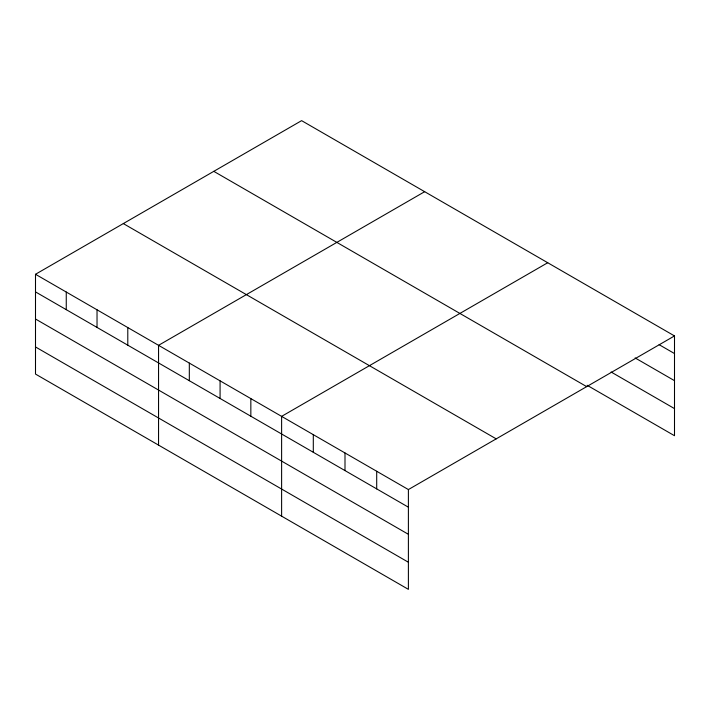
<?xml version="1.0" encoding="UTF-8"?>
<svg xmlns="http://www.w3.org/2000/svg" width="710" height="710" viewBox="0 0 710 710"><rect width="100%" height="100%" fill="white"/><g stroke="black" fill="none" stroke-linecap="round" stroke-linejoin="round"><path stroke-width="1.06" d="M408.392 534.302L408.392 489.563L35.5 274.282L35.5 374.072L408.392 589.353L408.392 534.302L35.5 319.012M587.099 385.264L674.5 435.718L674.5 335.928L301.608 120.647L35.5 274.282M424.66 191.691L158.552 345.326L158.552 445.117M547.712 262.736L281.613 416.371L281.613 516.161M408.392 489.563L674.5 335.928M659.128 344.678L674.5 353.553M635.122 357.929L674.5 380.666M611.106 372.005L674.5 408.605M213.79 171.341L586.682 386.63M123.318 223.579L496.21 438.869M35.5 291.899L408.392 507.188M35.5 346.95L408.392 562.24M376.699 471.262L376.699 488.888M344.998 452.971L344.998 470.588M313.305 434.671L313.305 452.288M250.843 398.603L250.843 416.229M220.082 380.844L220.082 398.461M189.321 363.085L189.321 380.702M127.791 327.558L127.791 345.184M97.03 309.8L97.03 327.416M66.261 292.041L66.261 309.658"/></g></svg>
